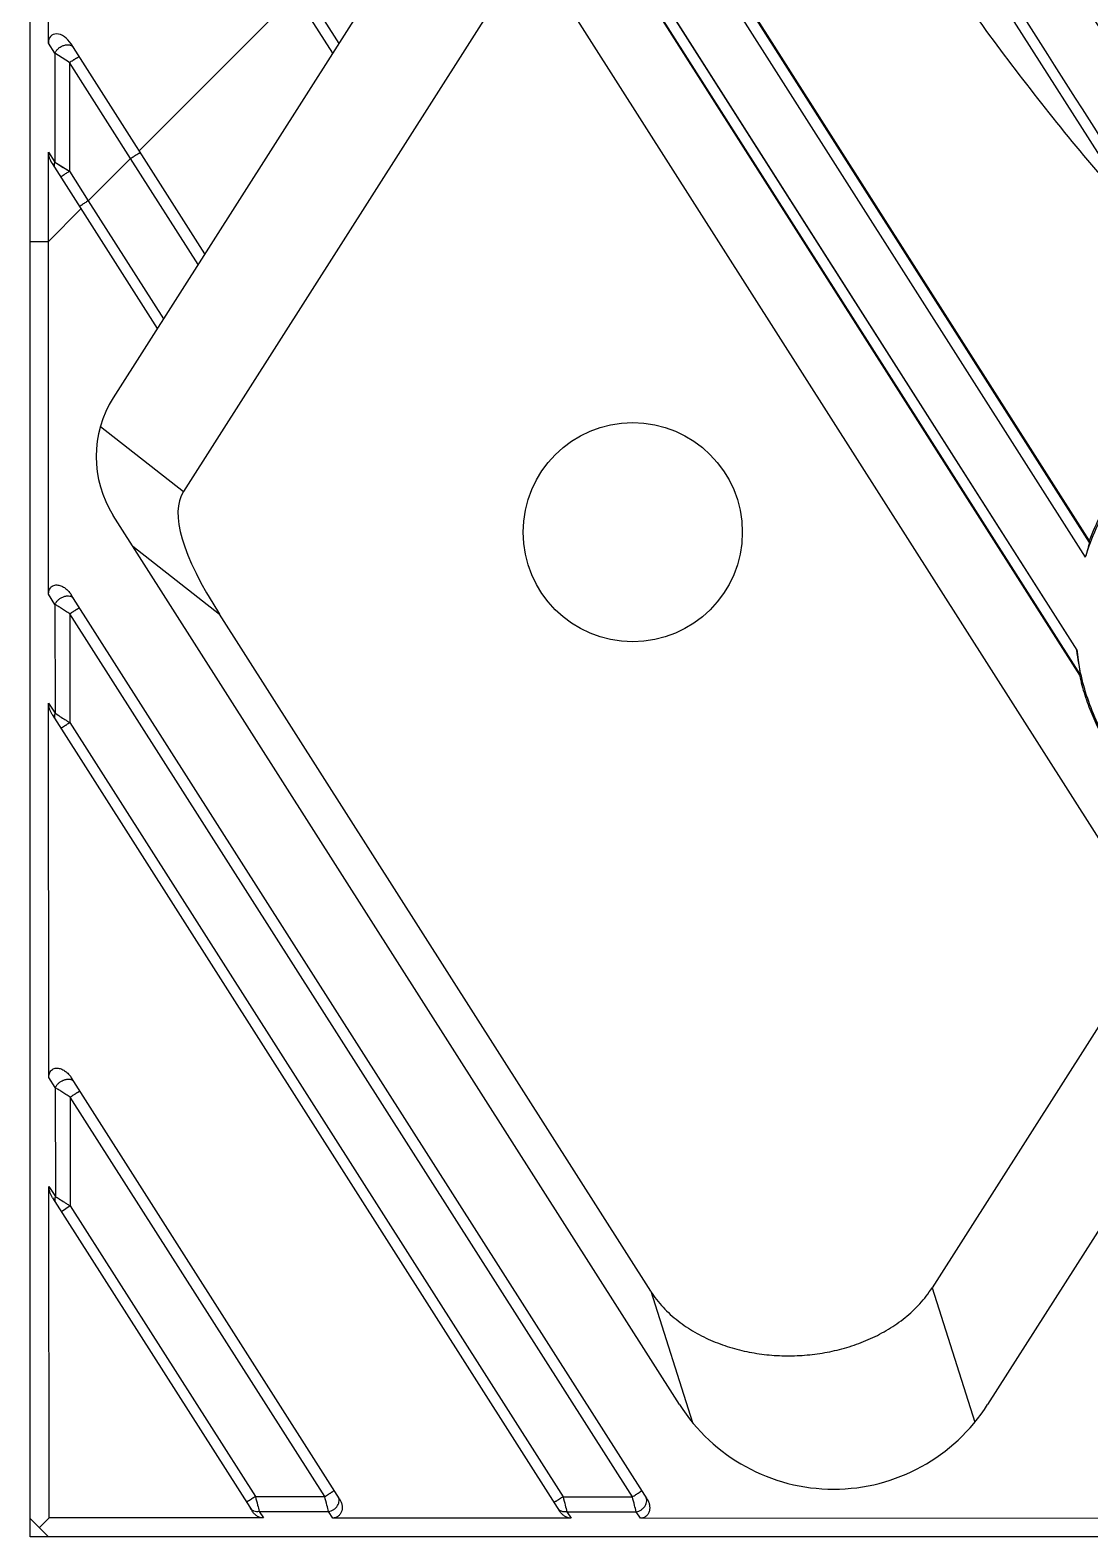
# Model space of a CAD drawing. Header units: millimetres. Extents: x 1409 to 26878, y 589 to 5187.
# Drawn here: x 2555.88 to 2584.9, y 1227.3 to 1268.54 of the extents above; entities that cross this region are included whole.
import ezdxf

# ---------------------------------------------------------------- set-up
doc = ezdxf.new("R2010")
doc.units = ezdxf.units.MM
doc.layers.add('02___PRT_ALL_AXES', color=7, linetype='Continuous')

msp = doc.modelspace()

# ---------------------------------------------------------------- linework, layer by layer
at = {"color": 7, "linetype": 'Continuous'}
for p, q in [((2555.8837, 1227.2998), (2555.8837, 1564.7998)), ((2556.4838, 1310.1196), (2589.3713, 1258.4965)), ((2556.383, 1268.1848), (2556.383, 1280.2824)), ((2556.4838, 1279.9688), (2564.1667, 1267.909)), ((2570.6032, 1276.9757), (2584.8811, 1254.5638)), ((2570.621, 1276.913), (2584.8855, 1254.5218)), ((2570.3544, 1276.7518), (2584.776, 1254.1185)), ((2569.0098, 1275.3823), (2584.617, 1250.8838)), ((2569.0203, 1275.4047), (2584.6364, 1250.8919)), ((2569.2578, 1275.5647), (2584.5461, 1251.5712)), ((2567.3836, 1272.9586), (2558.161, 1258.482)), ((2568.227, 1272.9586), (2588.3837, 1241.3189)), ((2569.5838, 1270.8288), (2560.08, 1255.9107)), ((2558.8699, 1265.2424), (2563.1432, 1269.5156)), ((2563.3416, 1269.739), (2564.3371, 1268.1766)), ((2575.1335, 1269.8297), (2584.8855, 1254.5218)), ((2556.558, 1267.9102), (2556.383, 1268.1848)), ((2556.558, 1267.9102), (2556.558, 1264.9323)), ((2556.9608, 1267.6573), (2556.558, 1267.9102)), ((2560.6689, 1262.4186), (2557.0056, 1268.1688)), ((2558.6338, 1265.0312), (2556.9608, 1267.6573)), ((2556.9608, 1267.6573), (2556.9608, 1264.6794)), ((2556.383, 1265.207), (2556.558, 1264.9323)), ((2556.383, 1262.7555), (2556.383, 1265.207)), ((2556.558, 1264.9323), (2556.6556, 1264.8711)), ((2557.4749, 1263.8724), (2558.6338, 1265.0312)), ((2560.4837, 1262.128), (2558.6338, 1265.0312)), ((2556.4838, 1264.8934), (2559.3646, 1260.3713)), ((2556.6556, 1264.8711), (2556.9608, 1264.6794)), ((2556.9608, 1264.6794), (2557.4749, 1263.8724)), ((2576.4341, 1264.3022), (2584.5461, 1251.5712)), ((2557.4749, 1263.8724), (2559.5352, 1260.6391)), ((2556.383, 1262.7555), (2557.2765, 1263.649)), ((2555.8837, 1262.7555), (2556.383, 1262.7555)), ((2556.3887, 1253.1005), (2556.383, 1262.7555)), ((2557.8068, 1257.6948), (2560.08, 1255.9107)), ((2573.6667, 1230.9191), (2558.161, 1255.2582)), ((2558.6968, 1254.4171), (2561.0682, 1252.5559)), ((2556.5645, 1252.8246), (2556.3887, 1253.1005)), ((2572.7764, 1228.3383), (2557.0106, 1253.0856)), ((2556.5645, 1252.8246), (2556.5664, 1249.8437)), ((2572.3743, 1228.3938), (2556.9699, 1252.5689)), ((2556.9699, 1252.5689), (2556.9725, 1249.5873)), ((2572.8755, 1234.0223), (2561.0682, 1252.5559)), ((2584.6364, 1250.8919), (2584.617, 1250.8838)), ((2556.3905, 1250.1199), (2556.5664, 1249.8437)), ((2556.3965, 1239.8742), (2556.3905, 1250.1199)), ((2556.4912, 1249.8063), (2570.3802, 1228.005)), ((2556.5664, 1249.8437), (2556.6652, 1249.7811)), ((2556.9725, 1249.5873), (2570.4759, 1228.3954)), ((2586.7763, 1243.842), (2580.5817, 1234.1184)), ((2588.3837, 1240.7816), (2582.1006, 1230.9191)), ((2556.5731, 1239.5969), (2556.3965, 1239.8742)), ((2564.3548, 1228.3433), (2557.0174, 1239.8607)), ((2556.5731, 1239.5969), (2556.5751, 1236.6161)), ((2563.9505, 1228.4012), (2556.9815, 1239.3381)), ((2556.9815, 1239.3381), (2556.9841, 1236.3565)), ((2556.3983, 1236.8936), (2556.5751, 1236.6161)), ((2556.4037, 1227.8198), (2556.3983, 1236.8936)), ((2556.499, 1236.5799), (2561.9591, 1228.0092)), ((2556.9841, 1236.3565), (2556.7403, 1236.2011)), ((2556.9841, 1236.3565), (2562.0522, 1228.4028)), ((2572.8755, 1234.0223), (2574.0186, 1230.4337)), ((2580.5817, 1234.1184), (2581.7536, 1230.4395)), ((2562.0522, 1228.4028), (2563.9505, 1228.4012)), ((2570.4759, 1228.3954), (2572.3743, 1228.3938)), ((2556.4037, 1227.8198), (2556.1337, 1227.5498)), ((2562.2722, 1227.8163), (2556.4037, 1227.8198)), ((2562.1595, 1227.9932), (2562.2722, 1227.8163)), ((2562.1595, 1227.9932), (2564.0575, 1227.992)), ((2564.1701, 1227.8152), (2564.0575, 1227.992)), ((2570.6943, 1227.8114), (2564.1701, 1227.8152)), ((2570.5819, 1227.9877), (2570.6943, 1227.8114)), ((2570.5819, 1227.9877), (2572.4799, 1227.9864)), ((2572.5923, 1227.8102), (2572.4799, 1227.9864)), ((2589.9109, 1227.8), (2572.5923, 1227.8102)), ((2555.8837, 1227.7998), (2556.3837, 1227.2998)), ((3155.8837, 1227.2998), (2555.8837, 1227.2998))]:
    msp.add_line(p, q, dxfattribs=at)
for points in [[(2569.2578, 1275.5647), (2572.8456, 1269.934), (2576.4341, 1264.3022)], [(2572.6738, 1269.6699), (2580.262, 1257.7585), (2584.6364, 1250.8919)], [(2556.6556, 1264.8711), (2556.7176, 1264.8321), (2556.79, 1264.7867), (2556.8717, 1264.7354), (2556.9608, 1264.6794)]]:
    msp.add_lwpolyline(points, dxfattribs=at)
for centre, radius, start, end in [((2560.6912, 1256.8701), 3, 147.5, 212.5), ((2599.1343, 1256.0352), 14.3289, 185.89415, 186.06293), ((2577.8837, 1233.6056), 5, 212.5, 327.5)]:
    msp.add_arc(centre, radius, start, end, dxfattribs=at)
for centre, major_axis, ratio, start_param, end_param in [((2556.7447, 1268.02), (-0.264, 0.3845), 0.6426508, -1.6245359, 0.752228), ((2556.7447, 1265.0422), (-0.264, 0.3845), 0.6426508, 0.752228, 1.5170568), ((2584.1644, 1237.1107), (24.0378, -18.8659), 0.1636282, -3.1254742, -2.7060635)]:
    msp.add_ellipse(centre, major_axis=major_axis, ratio=ratio, start_param=start_param, end_param=end_param, dxfattribs=at)
for points, knots in [([(2574.6547, 1281.0272), (2574.8446, 1280.624), (2575.2318, 1279.8209), (2575.7333, 1278.8256), (2576.1444, 1278.0345), (2576.5619, 1277.2468), (2577.0961, 1276.2687), (2577.7571, 1275.1062), (2578.4386, 1273.9554), (2579.1405, 1272.817), (2580.1033, 1271.3161), (2581.3578, 1269.4731), (2582.9442, 1267.3188), (2584.6106, 1265.2258), (2585.7743, 1263.874), (2586.3687, 1263.2095)], [0, 0, 0, 0, 0.0624927, 0.1249904, 0.1562403, 0.1874899, 0.2499876, 0.3124855, 0.3749852, 0.4374861, 0.4999877, 0.6249875, 0.74999, 0.8749941, 1, 1, 1, 1]), ([(2575.3589, 1281.0272), (2577.39, 1277.8401), (2581.4524, 1271.4653), (2585.5141, 1265.09), (2587.545, 1261.902)], [0, 0, 0, 0, 0.4999594, 1, 1, 1, 1]), ([(2591.5372, 1258.6147), (2589.1576, 1262.3506), (2584.3981, 1269.8218), (2579.6375, 1277.2923), (2577.2572, 1281.0272)], [0, 0, 0, 0, 0.5000272, 1, 1, 1, 1]), ([(2556.558, 1267.9102), (2556.5682, 1267.9345), (2556.5969, 1267.982), (2556.6558, 1268.0434), (2556.7278, 1268.0936), (2556.7949, 1268.123), (2556.8498, 1268.1373), (2556.9015, 1268.1446), (2556.9517, 1268.1424), (2556.9966, 1268.1292), (2557.0254, 1268.1146), (2557.0496, 1268.0954), (2557.0624, 1268.0797), (2557.0677, 1268.0714)], [0, 0, 0, 0, 0.1267584, 0.264209, 0.4065525, 0.546898, 0.6143489, 0.6790065, 0.7979344, 0.8522883, 0.9035225, 0.9524188, 1, 1, 1, 1]), ([(2556.9608, 1267.6573), (2556.9777, 1267.6681), (2557.0111, 1267.6893), (2557.0524, 1267.7152), (2557.0843, 1267.735), (2557.1066, 1267.7488), (2557.1277, 1267.7616), (2557.1471, 1267.7734), (2557.1649, 1267.784), (2557.1807, 1267.7934), (2557.1944, 1267.8013), (2557.206, 1267.8078), (2557.2141, 1267.8122), (2557.2195, 1267.815), (2557.2226, 1267.8165), (2557.225, 1267.8176), (2557.2269, 1267.8183), (2557.228, 1267.8186), (2557.2287, 1267.8186), (2557.2288, 1267.8185)], [0, 0, 0, 0, 0.1925071, 0.3789019, 0.467383, 0.5515468, 0.6305336, 0.7035228, 0.7697932, 0.8286578, 0.8795405, 0.9219154, 0.9553666, 0.9686459, 0.9795782, 0.9881447, 0.9943477, 0.998221, 1, 1, 1, 1]), ([(2556.558, 1264.9323), (2556.552, 1264.9181), (2556.5428, 1264.8896), (2556.5383, 1264.8464), (2556.544, 1264.8061), (2556.5548, 1264.7819), (2556.5616, 1264.7711)], [0, 0, 0, 0, 0.2771768, 0.5330612, 0.771506, 1, 1, 1, 1]), ([(2558.6338, 1265.0312), (2558.6507, 1265.042), (2558.6841, 1265.0632), (2558.7254, 1265.0892), (2558.7573, 1265.1089), (2558.7796, 1265.1227), (2558.8006, 1265.1355), (2558.8201, 1265.1473), (2558.8379, 1265.158), (2558.8537, 1265.1673), (2558.8674, 1265.1752), (2558.879, 1265.1817), (2558.8871, 1265.1862), (2558.8925, 1265.1889), (2558.8956, 1265.1904), (2558.898, 1265.1915), (2558.8999, 1265.1922), (2558.9009, 1265.1926), (2558.9017, 1265.1926), (2558.9018, 1265.1924)], [0, 0, 0, 0, 0.1925071, 0.3789018, 0.467383, 0.5515468, 0.6305336, 0.7035228, 0.7697932, 0.8286577, 0.8795405, 0.9219154, 0.9553665, 0.9686459, 0.9795781, 0.9881447, 0.9943477, 0.998221, 1, 1, 1, 1]), ([(2556.9608, 1264.6794), (2556.9449, 1264.6693), (2556.9138, 1264.6493), (2556.8689, 1264.6201), (2556.8337, 1264.597), (2556.8079, 1264.5798), (2556.7907, 1264.5682), (2556.7752, 1264.5576), (2556.7615, 1264.5482), (2556.7497, 1264.5399), (2556.7401, 1264.5329), (2556.7333, 1264.5279), (2556.7291, 1264.5246), (2556.7267, 1264.5226), (2556.7249, 1264.5211), (2556.7236, 1264.5198), (2556.7229, 1264.519), (2556.7227, 1264.5184), (2556.7228, 1264.5183)], [0, 0, 0, 0, 0.1969655, 0.3852133, 0.557811, 0.6362826, 0.7085464, 0.7739615, 0.8319191, 0.8819104, 0.923472, 0.9562391, 0.969238, 0.9799379, 0.988324, 0.9944018, 0.9982104, 1, 1, 1, 1]), ([(2557.4749, 1263.8724), (2557.459, 1263.8622), (2557.4279, 1263.8422), (2557.383, 1263.8131), (2557.3478, 1263.7899), (2557.322, 1263.7727), (2557.3048, 1263.7611), (2557.2893, 1263.7506), (2557.2756, 1263.7411), (2557.2639, 1263.7329), (2557.2542, 1263.7259), (2557.2475, 1263.7209), (2557.2432, 1263.7175), (2557.2408, 1263.7156), (2557.239, 1263.714), (2557.2378, 1263.7127), (2557.2371, 1263.7119), (2557.2368, 1263.7113), (2557.2369, 1263.7112)], [0, 0, 0, 0, 0.1969655, 0.3852133, 0.557811, 0.6362826, 0.7085464, 0.7739615, 0.8319191, 0.8819104, 0.923472, 0.9562391, 0.969238, 0.9799379, 0.988324, 0.9944018, 0.9982104, 1, 1, 1, 1]), ([(2589.3771, 1258.4718), (2589.1087, 1258.407), (2588.5798, 1258.2423), (2587.8257, 1257.8944), (2587.1231, 1257.4516), (2586.4841, 1256.9213), (2585.9192, 1256.3125), (2585.4382, 1255.6355), (2585.0492, 1254.9019), (2584.8555, 1254.3829), (2584.776, 1254.1185)], [0, 0, 0, 0, 0.1250176, 0.2500218, 0.3750193, 0.500013, 0.6250056, 0.7499996, 0.8749957, 1, 1, 1, 1]), ([(2589.3609, 1258.5128), (2589.1094, 1258.4519), (2588.6135, 1258.2993), (2587.903, 1257.9824), (2587.236, 1257.5819), (2586.6224, 1257.1038), (2586.0711, 1256.5549), (2585.5901, 1255.9435), (2585.1867, 1255.2784), (2584.9731, 1254.8055), (2584.8811, 1254.5638)], [0, 0, 0, 0, 0.1250158, 0.2500196, 0.3750195, 0.5000147, 0.6250082, 0.7500028, 0.8749975, 1, 1, 1, 1]), ([(2584.8855, 1254.5218), (2584.8857, 1254.5205), (2584.8857, 1254.5177), (2584.8853, 1254.5106), (2584.8837, 1254.4995), (2584.8806, 1254.4838), (2584.8762, 1254.4649), (2584.8708, 1254.4434), (2584.8621, 1254.4105), (2584.8494, 1254.3653), (2584.8325, 1254.3076), (2584.8143, 1254.2463), (2584.7953, 1254.1829), (2584.7824, 1254.1401), (2584.776, 1254.1185)], [0, 0, 0, 0, 0.0090104, 0.0204737, 0.0504963, 0.0892947, 0.135864, 0.1891781, 0.2482385, 0.3801112, 0.5254333, 0.679515, 0.8387376, 1, 1, 1, 1]), ([(2556.3887, 1253.1005), (2556.3887, 1253.1189), (2556.3911, 1253.1558), (2556.4036, 1253.2098), (2556.4267, 1253.2604), (2556.4615, 1253.304), (2556.5072, 1253.3362), (2556.56, 1253.3541), (2556.6154, 1253.3584), (2556.6887, 1253.349), (2556.7582, 1253.3219), (2556.8212, 1253.2841), (2556.8804, 1253.2402), (2556.9465, 1253.1757), (2556.9908, 1253.1166), (2557.0106, 1253.0856)], [0, 0, 0, 0, 0.0625711, 0.1251302, 0.1876495, 0.2501224, 0.3125594, 0.375004, 0.4374828, 0.4999903, 0.6247733, 0.6873257, 0.7498833, 0.8749166, 1, 1, 1, 1]), ([(2556.5645, 1252.8246), (2556.5748, 1252.8488), (2556.6036, 1252.8962), (2556.6626, 1252.9573), (2556.7346, 1253.0074), (2556.8016, 1253.037), (2556.8564, 1253.0515), (2556.9079, 1253.0589), (2556.9579, 1253.0571), (2557.0027, 1253.0442), (2557.0314, 1253.0299), (2557.0554, 1253.0109), (2557.0681, 1252.9954), (2557.0733, 1252.9871)], [0, 0, 0, 0, 0.1268181, 0.2645606, 0.4072986, 0.5480015, 0.6155722, 0.6802902, 0.7991103, 0.8532783, 0.9042415, 0.9527978, 1, 1, 1, 1]), ([(2556.9699, 1252.5689), (2556.9313, 1252.5932), (2556.8739, 1252.6292), (2556.7986, 1252.6767), (2556.7448, 1252.7106), (2556.6938, 1252.7427), (2556.6465, 1252.7727), (2556.6038, 1252.7997), (2556.5769, 1252.8166), (2556.5645, 1252.8246)], [0, 0, 0, 0, 0.2854471, 0.4237822, 0.557073, 0.6835046, 0.8010421, 0.9073619, 1, 1, 1, 1]), ([(2556.9699, 1252.5689), (2556.9868, 1252.5797), (2557.0201, 1252.6009), (2557.0613, 1252.6269), (2557.093, 1252.6467), (2557.1152, 1252.6606), (2557.1361, 1252.6736), (2557.1554, 1252.6855), (2557.173, 1252.6963), (2557.1886, 1252.7058), (2557.2022, 1252.714), (2557.2121, 1252.7199), (2557.2189, 1252.7238), (2557.2231, 1252.7262), (2557.2267, 1252.7283), (2557.2297, 1252.7299), (2557.2321, 1252.7311), (2557.2338, 1252.7319), (2557.2349, 1252.7324), (2557.2354, 1252.7325), (2557.2356, 1252.7325), (2557.2356, 1252.7324)], [0, 0, 0, 0, 0.1928018, 0.3794083, 0.467967, 0.5521912, 0.6312224, 0.7042411, 0.7705269, 0.8293931, 0.8802634, 0.9226104, 0.940451, 0.9560143, 0.9692595, 0.9801476, 0.9886553, 0.9947742, 0.9985087, 0.9995038, 1, 1, 1, 1]), ([(2584.5461, 1251.5712), (2584.5498, 1251.5387), (2584.5574, 1251.4741), (2584.5677, 1251.3935), (2584.5763, 1251.3295), (2584.583, 1251.2819), (2584.5898, 1251.2347), (2584.5967, 1251.188), (2584.6037, 1251.1419), (2584.6107, 1251.0967), (2584.6165, 1251.0596), (2584.621, 1251.0306), (2584.6242, 1251.0095), (2584.6273, 1250.989), (2584.6303, 1250.9692), (2584.6329, 1250.9506), (2584.6352, 1250.9333), (2584.6367, 1250.9201), (2584.6375, 1250.9106), (2584.6379, 1250.9047), (2584.638, 1250.8998), (2584.6379, 1250.896), (2584.6375, 1250.8935), (2584.6369, 1250.8921), (2584.6364, 1250.8919)], [0, 0, 0, 0, 0.142745, 0.284716, 0.3552339, 0.4253279, 0.49489, 0.5637829, 0.631816, 0.6987134, 0.7640492, 0.795926, 0.8271141, 0.8574265, 0.8866152, 0.914302, 0.9399348, 0.9626863, 0.9726028, 0.9813047, 0.9885634, 0.9941524, 0.9979304, 1, 1, 1, 1]), ([(2587.5553, 1246.8486), (2587.3493, 1246.9745), (2586.9511, 1247.25), (2586.405, 1247.7282), (2585.9165, 1248.2653), (2585.4923, 1248.8543), (2585.1377, 1249.4877), (2584.8572, 1250.1572), (2584.6546, 1250.8541), (2584.5732, 1251.3313), (2584.5461, 1251.5712)], [0, 0, 0, 0, 0.1250167, 0.2500276, 0.375037, 0.5000413, 0.6250403, 0.7500339, 0.8750187, 1, 1, 1, 1]), ([(2584.617, 1250.8838), (2584.6575, 1250.7029), (2584.7543, 1250.3443), (2584.9454, 1249.8212), (2585.1812, 1249.3165), (2585.4599, 1248.8342), (2585.7793, 1248.3778), (2586.137, 1247.9507), (2586.5304, 1247.5563), (2586.8145, 1247.317), (2586.9614, 1247.2038)], [0, 0, 0, 0, 0.1249824, 0.2499757, 0.3749684, 0.4999679, 0.6249718, 0.7499769, 0.8749901, 1, 1, 1, 1]), ([(2556.4912, 1249.8063), (2556.4763, 1249.8297), (2556.4491, 1249.8784), (2556.4173, 1249.9557), (2556.3961, 1250.0365), (2556.3905, 1250.0922), (2556.3905, 1250.1199)], [0, 0, 0, 0, 0.2500391, 0.5000945, 0.7500764, 1, 1, 1, 1]), ([(2556.5664, 1249.8437), (2556.5603, 1249.8296), (2556.551, 1249.8014), (2556.5462, 1249.7586), (2556.5516, 1249.7187), (2556.5623, 1249.6948), (2556.569, 1249.6842)], [0, 0, 0, 0, 0.2782789, 0.5344338, 0.7724148, 1, 1, 1, 1]), ([(2556.6652, 1249.7811), (2556.7138, 1249.7503), (2556.789, 1249.7028), (2556.8915, 1249.6383), (2556.9453, 1249.6045), (2556.9725, 1249.5873)], [0, 0, 0, 0, 0.4751015, 0.7343485, 1, 1, 1, 1]), ([(2556.9725, 1249.5873), (2556.9565, 1249.5771), (2556.9253, 1249.5572), (2556.887, 1249.5325), (2556.8578, 1249.5137), (2556.8376, 1249.5005), (2556.8186, 1249.4882), (2556.8012, 1249.4768), (2556.7855, 1249.4664), (2556.7716, 1249.4572), (2556.7596, 1249.4492), (2556.751, 1249.4433), (2556.7451, 1249.4393), (2556.7415, 1249.4368), (2556.7384, 1249.4346), (2556.7359, 1249.4328), (2556.734, 1249.4314), (2556.7328, 1249.4304), (2556.7321, 1249.4298), (2556.7318, 1249.4295), (2556.7316, 1249.4293), (2556.7315, 1249.4291), (2556.7315, 1249.4291)], [0, 0, 0, 0, 0.197036, 0.3854298, 0.4741708, 0.5582116, 0.6367779, 0.7091317, 0.7746277, 0.832652, 0.8826907, 0.9242741, 0.9417736, 0.9570288, 0.9700037, 0.9806633, 0.9889864, 0.9949648, 0.9970746, 0.9986011, 0.9995552, 1, 1, 1, 1]), ([(2556.3965, 1239.8742), (2556.3965, 1239.8925), (2556.3989, 1239.9293), (2556.4113, 1239.9833), (2556.4342, 1240.0339), (2556.4688, 1240.0776), (2556.5143, 1240.1099), (2556.567, 1240.1281), (2556.6224, 1240.1326), (2556.6956, 1240.1235), (2556.7651, 1240.0966), (2556.8281, 1240.059), (2556.8872, 1240.0151), (2556.9534, 1239.9508), (2556.9976, 1239.8917), (2557.0174, 1239.8607)], [0, 0, 0, 0, 0.0625524, 0.1250924, 0.187594, 0.2500544, 0.3124867, 0.3749344, 0.4374223, 0.499942, 0.6247471, 0.6873098, 0.7498756, 0.8749177, 1, 1, 1, 1]), ([(2556.5731, 1239.5969), (2556.5836, 1239.621), (2556.6126, 1239.6681), (2556.6717, 1239.7289), (2556.7438, 1239.779), (2556.8106, 1239.8087), (2556.8653, 1239.8233), (2556.9166, 1239.831), (2556.9664, 1239.8295), (2557.0109, 1239.817), (2557.0394, 1239.803), (2557.0633, 1239.7844), (2557.0758, 1239.7691), (2557.0809, 1239.761)], [0, 0, 0, 0, 0.1269204, 0.2650456, 0.4082832, 0.5494302, 0.6171472, 0.6819363, 0.8006111, 0.8545405, 0.9051578, 0.9532807, 1, 1, 1, 1]), ([(2556.9815, 1239.3381), (2556.9428, 1239.3625), (2556.8851, 1239.3987), (2556.8094, 1239.4465), (2556.7552, 1239.4808), (2556.7039, 1239.5134), (2556.6561, 1239.5438), (2556.6129, 1239.5714), (2556.5857, 1239.5887), (2556.5731, 1239.5969)], [0, 0, 0, 0, 0.2842809, 0.4223185, 0.5555064, 0.6820329, 0.7998646, 0.9066773, 1, 1, 1, 1]), ([(2556.9815, 1239.3381), (2556.9984, 1239.3488), (2557.0316, 1239.37), (2557.0726, 1239.396), (2557.1041, 1239.416), (2557.1262, 1239.43), (2557.1469, 1239.4431), (2557.166, 1239.4553), (2557.1834, 1239.4662), (2557.1988, 1239.476), (2557.2104, 1239.4833), (2557.2185, 1239.4884), (2557.2238, 1239.4917), (2557.2285, 1239.4947), (2557.2326, 1239.4972), (2557.2361, 1239.4994), (2557.2386, 1239.501), (2557.2403, 1239.502), (2557.2414, 1239.5027), (2557.2423, 1239.5032), (2557.243, 1239.5036), (2557.2436, 1239.504), (2557.244, 1239.5042), (2557.2442, 1239.5043), (2557.2444, 1239.5044), (2557.2444, 1239.5044)], [0, 0, 0, 0, 0.1930718, 0.3798513, 0.4684656, 0.5527278, 0.6317819, 0.7048105, 0.7710949, 0.8299504, 0.8808018, 0.9030592, 0.9231217, 0.9409455, 0.956489, 0.9697111, 0.9805713, 0.9851067, 0.9890433, 0.9923794, 0.9951131, 0.997243, 0.9987674, 0.9996854, 1, 1, 1, 1]), ([(2556.499, 1236.5799), (2556.4841, 1236.6033), (2556.4569, 1236.652), (2556.4251, 1236.7293), (2556.4039, 1236.8102), (2556.3983, 1236.8658), (2556.3983, 1236.8936)], [0, 0, 0, 0, 0.2500609, 0.5001236, 0.7500979, 1, 1, 1, 1]), ([(2556.5751, 1236.6161), (2556.5689, 1236.602), (2556.5594, 1236.5741), (2556.5544, 1236.5317), (2556.5595, 1236.4921), (2556.57, 1236.4685), (2556.5766, 1236.458)], [0, 0, 0, 0, 0.2794147, 0.5358528, 0.7733566, 1, 1, 1, 1]), ([(2556.5751, 1236.6161), (2556.5904, 1236.6061), (2556.6237, 1236.5848), (2556.657, 1236.5635), (2556.6749, 1236.552)], [0, 0, 0, 0, 0.4622532, 1, 1, 1, 1]), ([(2556.6749, 1236.552), (2556.7239, 1236.5208), (2556.7996, 1236.4728), (2556.9027, 1236.4077), (2556.9568, 1236.3737), (2556.9841, 1236.3565)], [0, 0, 0, 0, 0.4760686, 0.7350737, 1, 1, 1, 1]), ([(2572.8755, 1234.0223), (2572.9251, 1233.9444), (2573.032, 1233.7934), (2573.2122, 1233.5826), (2573.4098, 1233.3878), (2573.6927, 1233.15), (2574.0782, 1232.8932), (2574.5765, 1232.6482), (2575.0999, 1232.4635), (2575.6401, 1232.3363), (2576.1903, 1232.2647), (2576.7449, 1232.2473), (2577.2985, 1232.2834), (2577.8461, 1232.3731), (2578.382, 1232.5171), (2578.8998, 1232.7169), (2579.3917, 1232.9741), (2579.772, 1233.2385), (2580.0514, 1233.4804), (2580.2467, 1233.6772), (2580.4255, 1233.8893), (2580.5321, 1234.0405), (2580.5817, 1234.1184)], [0, 0, 0, 0, 0.0312549, 0.0625145, 0.0937714, 0.1250306, 0.1875108, 0.2499999, 0.3124948, 0.3749933, 0.4374938, 0.4999953, 0.562497, 0.624998, 0.6874973, 0.7499937, 0.812485, 0.8749689, 0.906228, 0.9374851, 0.9687451, 1, 1, 1, 1]), ([(2562.0522, 1228.4028), (2562.0361, 1228.3926), (2562.0047, 1228.3727), (2561.966, 1228.3482), (2561.9364, 1228.3296), (2561.9158, 1228.3167), (2561.8965, 1228.3047), (2561.8787, 1228.2937), (2561.8626, 1228.2837), (2561.8482, 1228.2749), (2561.8359, 1228.2674), (2561.8268, 1228.262), (2561.8206, 1228.2583), (2561.8168, 1228.2561), (2561.8135, 1228.2542), (2561.8108, 1228.2527), (2561.8087, 1228.2515), (2561.8073, 1228.2508), (2561.8064, 1228.2504), (2561.806, 1228.2503), (2561.8058, 1228.2502), (2561.8056, 1228.2502), (2561.8056, 1228.2502)], [0, 0, 0, 0, 0.1967474, 0.3850252, 0.473758, 0.557816, 0.6364188, 0.7088226, 0.7743767, 0.832462, 0.8825602, 0.9241973, 0.9417202, 0.9569963, 0.9699889, 0.9806627, 0.9889961, 0.9949803, 0.9970909, 0.9986163, 0.9995665, 1, 1, 1, 1]), ([(2562.0522, 1228.4028), (2562.072, 1228.3251), (2562.1072, 1228.1885), (2562.1434, 1228.052), (2562.1595, 1227.9932)], [0, 0, 0, 0, 0.5679712, 1, 1, 1, 1]), ([(2563.9505, 1228.4012), (2563.9673, 1228.4119), (2564.0004, 1228.433), (2564.0412, 1228.4592), (2564.0724, 1228.4794), (2564.0942, 1228.4935), (2564.1147, 1228.5068), (2564.1335, 1228.5192), (2564.1506, 1228.5305), (2564.1658, 1228.5405), (2564.1788, 1228.5492), (2564.1883, 1228.5557), (2564.1947, 1228.5601), (2564.1987, 1228.5629), (2564.202, 1228.5652), (2564.2047, 1228.5672), (2564.2068, 1228.5688), (2564.2082, 1228.5699), (2564.2089, 1228.5706), (2564.2093, 1228.5709), (2564.2095, 1228.5711), (2564.2095, 1228.5713), (2564.2095, 1228.5713)], [0, 0, 0, 0, 0.1931952, 0.3799781, 0.4685613, 0.5527767, 0.6317733, 0.7047387, 0.7709588, 0.8297534, 0.8805515, 0.9228305, 0.9406399, 0.9561742, 0.9693929, 0.9802572, 0.9887433, 0.994842, 0.996996, 0.9985562, 0.9995348, 1, 1, 1, 1]), ([(2564.0575, 1227.992), (2564.0415, 1228.0507), (2564.0055, 1228.187), (2563.9703, 1228.3235), (2563.9505, 1228.4012)], [0, 0, 0, 0, 0.431744, 1, 1, 1, 1]), ([(2564.0575, 1227.992), (2564.0822, 1227.9962), (2564.1313, 1228.0103), (2564.1989, 1228.0464), (2564.2577, 1228.0952), (2564.304, 1228.1539), (2564.3347, 1228.2187), (2564.3457, 1228.2755), (2564.3446, 1228.3194), (2564.3392, 1228.3509), (2564.3291, 1228.3806), (2564.3193, 1228.3989), (2564.3138, 1228.4076)], [0, 0, 0, 0, 0.1323544, 0.2674186, 0.4021251, 0.5334365, 0.6590152, 0.7777912, 0.8349043, 0.8907176, 0.9456253, 1, 1, 1, 1]), ([(2564.3548, 1228.3432), (2564.3702, 1228.3192), (2564.3966, 1228.2681), (2564.4217, 1228.1858), (2564.4305, 1228.1001), (2564.4219, 1228.0285), (2564.4041, 1227.9741), (2564.385, 1227.9355), (2564.3601, 1227.9005), (2564.3295, 1227.8701), (2564.2941, 1227.8456), (2564.2548, 1227.8279), (2564.2131, 1227.8174), (2564.1844, 1227.8152), (2564.1701, 1227.8152)], [0, 0, 0, 0, 0.1250078, 0.2499827, 0.3749129, 0.4997595, 0.5622898, 0.624816, 0.6873466, 0.7498763, 0.8124014, 0.8749208, 0.9374638, 1, 1, 1, 1]), ([(2570.4759, 1228.3954), (2570.4599, 1228.3852), (2570.4284, 1228.3652), (2570.3895, 1228.3409), (2570.3598, 1228.3224), (2570.3391, 1228.3096), (2570.3197, 1228.2976), (2570.3018, 1228.2867), (2570.2855, 1228.2769), (2570.271, 1228.2682), (2570.2585, 1228.2609), (2570.2493, 1228.2556), (2570.243, 1228.252), (2570.2392, 1228.2499), (2570.2358, 1228.2481), (2570.233, 1228.2467), (2570.2309, 1228.2456), (2570.2292, 1228.2449), (2570.2283, 1228.2446), (2570.2276, 1228.2445), (2570.2275, 1228.2446)], [0, 0, 0, 0, 0.1965376, 0.3846689, 0.4733493, 0.5573676, 0.635942, 0.7083278, 0.7738737, 0.83196, 0.8820683, 0.9237257, 0.9412633, 0.9565577, 0.9695734, 0.9802767, 0.9886493, 0.9946892, 0.9984162, 1, 1, 1, 1]), ([(2570.4759, 1228.3954), (2570.4957, 1228.318), (2570.5306, 1228.182), (2570.5662, 1228.0462), (2570.5819, 1227.9877)], [0, 0, 0, 0, 0.5688641, 1, 1, 1, 1]), ([(2572.3743, 1228.3938), (2572.3911, 1228.4045), (2572.4241, 1228.4256), (2572.4647, 1228.4518), (2572.4958, 1228.4721), (2572.5176, 1228.4863), (2572.5379, 1228.4997), (2572.5566, 1228.5122), (2572.5736, 1228.5236), (2572.5886, 1228.5338), (2572.6015, 1228.5427), (2572.6108, 1228.5492), (2572.6172, 1228.5538), (2572.621, 1228.5567), (2572.6243, 1228.5591), (2572.627, 1228.5612), (2572.629, 1228.5629), (2572.6304, 1228.5642), (2572.6312, 1228.565), (2572.6316, 1228.5656), (2572.6315, 1228.5657)], [0, 0, 0, 0, 0.1931814, 0.3798979, 0.4684353, 0.5526004, 0.6315449, 0.7044595, 0.7706328, 0.8293879, 0.8801566, 0.9224201, 0.9402285, 0.9557673, 0.9689974, 0.9798819, 0.9884005, 0.9945513, 0.9983562, 1, 1, 1, 1]), ([(2572.4799, 1227.9864), (2572.4643, 1228.0448), (2572.4288, 1228.1805), (2572.394, 1228.3164), (2572.3743, 1228.3938)], [0, 0, 0, 0, 0.4308499, 1, 1, 1, 1]), ([(2572.4799, 1227.9864), (2572.5046, 1227.9906), (2572.5537, 1228.0048), (2572.6212, 1228.0409), (2572.6799, 1228.0898), (2572.7261, 1228.1485), (2572.7566, 1228.2135), (2572.7674, 1228.2703), (2572.7663, 1228.3144), (2572.7608, 1228.3459), (2572.7506, 1228.3756), (2572.7408, 1228.3941), (2572.7353, 1228.4028)], [0, 0, 0, 0, 0.132249, 0.2671444, 0.4016733, 0.5328536, 0.6583998, 0.7772727, 0.8344772, 0.8904196, 0.9454811, 1, 1, 1, 1]), ([(2572.7764, 1228.3382), (2572.7918, 1228.3141), (2572.8182, 1228.2632), (2572.8434, 1228.1808), (2572.8523, 1228.0952), (2572.8438, 1228.0236), (2572.8261, 1227.9692), (2572.807, 1227.9306), (2572.7821, 1227.8955), (2572.7516, 1227.8651), (2572.7162, 1227.8406), (2572.6769, 1227.8229), (2572.6352, 1227.8124), (2572.6065, 1227.8102), (2572.5923, 1227.8102)], [0, 0, 0, 0, 0.1249979, 0.2499596, 0.3748759, 0.4997111, 0.5622381, 0.6247636, 0.6872967, 0.7498321, 0.8123659, 0.8748963, 0.9374515, 1, 1, 1, 1]), ([(2562.1595, 1227.9932), (2562.1344, 1227.9889), (2562.0846, 1227.9862), (2562.0242, 1227.9988), (2561.9817, 1228.0183), (2561.9535, 1228.037), (2561.9292, 1228.0597), (2561.9158, 1228.0772), (2561.91, 1228.0863)], [0, 0, 0, 0, 0.2703798, 0.5255065, 0.6478256, 0.7670775, 0.8841751, 1, 1, 1, 1]), ([(2562.2722, 1227.8163), (2562.2563, 1227.8164), (2562.2243, 1227.8192), (2562.1777, 1227.8308), (2562.1333, 1227.8489), (2562.0777, 1227.8805), (2562.0159, 1227.9319), (2561.9762, 1227.9824), (2561.9591, 1228.0092)], [0, 0, 0, 0, 0.1250196, 0.2501283, 0.3752076, 0.5003053, 0.7501216, 1, 1, 1, 1]), ([(2570.5819, 1227.9877), (2570.5568, 1227.9834), (2570.5068, 1227.9807), (2570.4462, 1227.9934), (2570.4035, 1228.0131), (2570.3752, 1228.0319), (2570.3508, 1228.0547), (2570.3373, 1228.0723), (2570.3315, 1228.0815)], [0, 0, 0, 0, 0.2700023, 0.5250286, 0.647399, 0.7667582, 0.8840047, 1, 1, 1, 1]), ([(2570.6943, 1227.8114), (2570.6783, 1227.8114), (2570.6463, 1227.8142), (2570.5995, 1227.8259), (2570.5549, 1227.8441), (2570.4992, 1227.8758), (2570.4372, 1227.9274), (2570.3974, 1227.978), (2570.3802, 1228.005)], [0, 0, 0, 0, 0.1250336, 0.2501528, 0.3752386, 0.5003383, 0.750146, 1, 1, 1, 1])]:
    msp.add_open_spline(points, degree=3, knots=knots, dxfattribs=at)
at = {"layer": '02___PRT_ALL_AXES', "color": 7, "linetype": 'Continuous'}
msp.add_circle((2572.3837, 1254.7998), 3, dxfattribs=at)

doc.saveas('drawing.dxf')
